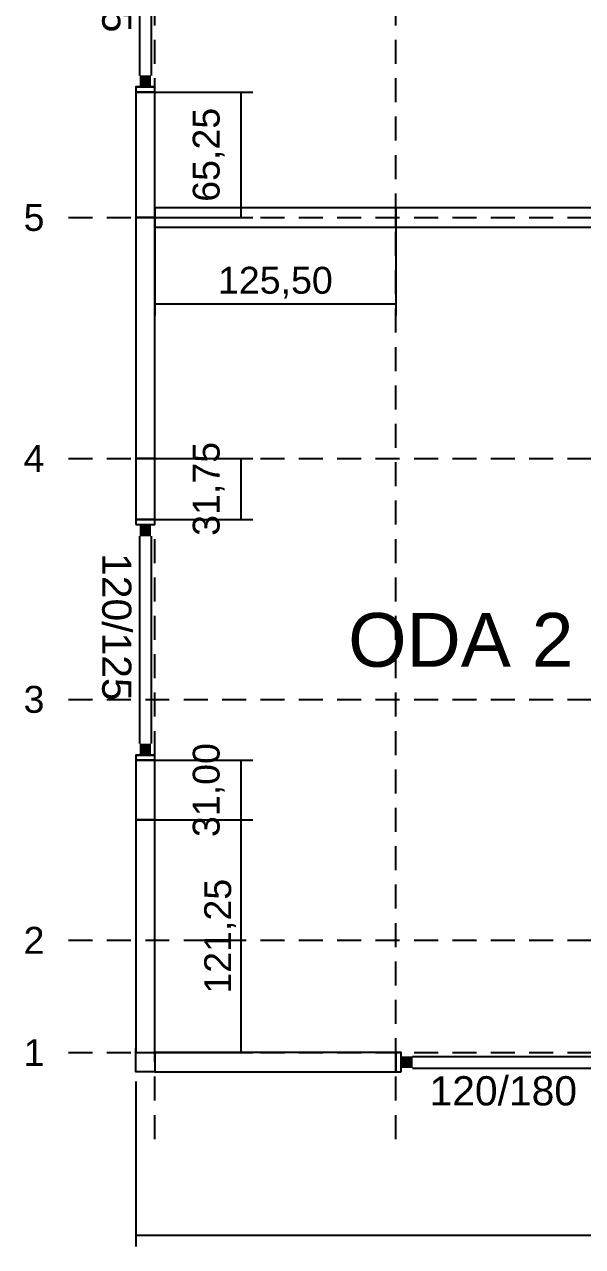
# Model space of a CAD drawing. Header units: centimetres. Extents: x -71 to 5571, y -2315 to 960.
# Drawn here: x 1042 to 1333, y -91 to 546 of the extents above; entities that cross this region are included whole.
import ezdxf
from ezdxf.enums import TextEntityAlignment as Align

# ---------------------------------------------------------------- set-up
doc = ezdxf.new("R2010")
doc.units = ezdxf.units.CM
doc.linetypes.add('AKS_SEYREK', pattern=[20, 12.5, -7.5])
for name, color, linetype in [('AKS', 8, 'AKS_SEYREK'), ('AKS_YAZI', 8, 'Continuous'), ('DIS_DUVAR_100', 7, 'Continuous'), ('IC_DUVAR_100', 7, 'Continuous'), ('KOSE_PROFIL_100', 1, 'Continuous'), ('ODA_ADLARI', 7, 'Continuous'), ('OLCULER', 7, 'Continuous'), ('OZEL_PANEL_OLCU_CM', 3, 'Continuous'), ('PENCERE', 10, 'Continuous')]:
    doc.layers.add(name, color=color, linetype=linetype)
doc.styles.add('ARIAL_TR', font='arial.ttf')
doc.dimstyles.new('PORTMAN', dxfattribs={"dimtxt": 14, "dimasz": 9, "dimexe": 6, "dimexo": 5, "dimgap": 4, "dimtad": 1, "dimzin": 0, "dimtxsty": 'ARIAL_TR', "dimblk": 'ARCHTICK', "dimcen": 2.5, "dimazin": 3, "dimtfac": 0.5, "dimtmove": 2, "dimatfit": 3})

# ---------------------------------------------------------------- blocks, each defined once
blk = doc.blocks.new("100'LÜK 125'LİK PANO")
blk.add_lwpolyline([(0, 0), (10, 0), (10, 125.5), (0, 125.5)], close=True)
blk = doc.blocks.new('kaynak-pencere-120180')
at = {"layer": 'PENCERE', "color": 1}
for p, q in [((53839.87, 6703.82), (53839.87, 6713.82)), ((53845.87, 6711.82), (53953.87, 6711.82)), ((53959.87, 6703.82), (53959.87, 6713.82)), ((53845.87, 6705.82), (53953.87, 6705.82))]:
    blk.add_line(p, q, dxfattribs=at)
for points in [[(53839.87, 6705.82), (53845.87, 6705.82), (53839.87, 6711.82), (53845.87, 6711.82)], [(53959.87, 6705.82), (53953.87, 6705.82), (53959.87, 6711.82), (53953.87, 6711.82)]]:
    blk.add_solid(points, dxfattribs=at)
at = {"layer": 'PENCERE', "color": 0, "lineweight": 25, "style": 'ARIAL_TR'}
blk.add_text('120/180', height=15.217, dxfattribs=at).set_placement((53854.7, 6686.34))
blk = doc.blocks.new('BOM_P02_PENCERE_1200x1800')
at = {"layer": 'PENCERE'}
blk.add_blockref('kaynak-pencere-120180', (0, 0), dxfattribs=at)
blk = doc.blocks.new("100'LÜK 125'LİK (120x180) PENCERELİ PANO")
for points in [[(0, 122.75), (10, 122.75), (10, 125.5), (0, 125.5)], [(0, 0), (10, 0), (10, 2.75), (0, 2.75)]]:
    blk.add_lwpolyline(points, close=True)
at = {"layer": 'PENCERE', "rotation": 270}
blk.add_blockref('BOM_P02_PENCERE_1200x1800', (-6703.823, 53962.624), dxfattribs=at)
blk = doc.blocks.new("100'LÜK 121.25'LİK PANO")
blk.add_lwpolyline([(0, 0), (10, 0), (10, 121.25), (0, 121.25)], close=True)
blk = doc.blocks.new("100'LÜK 31'LİK PANO")
blk.add_lwpolyline([(0, 0), (10, 0), (10, 31), (0, 31)], close=True)
blk = doc.blocks.new('kaynak-pencere-120x125')
at = {"layer": 'PENCERE', "color": 1}
for p, q in [((53387.01, 8192.86), (53397.01, 8192.86)), ((53389.01, 8186.86), (53389.01, 8078.86)), ((53395.01, 8186.86), (53395.01, 8078.86)), ((53387.01, 8072.86), (53397.01, 8072.86))]:
    blk.add_line(p, q, dxfattribs=at)
for points in [[(53389.01, 8192.86), (53389.01, 8186.86), (53395.01, 8192.86), (53395.01, 8186.86)], [(53389.01, 8072.86), (53389.01, 8078.86), (53395.01, 8072.86), (53395.01, 8078.86)]]:
    blk.add_solid(points, dxfattribs=at)
at = {"layer": 'PENCERE', "color": 0, "lineweight": 25, "style": 'ARIAL_TR'}
blk.add_text('120/125', height=15.217, rotation=270, dxfattribs=at).set_placement((53369.52, 8178.03))
blk = doc.blocks.new('BOM_P05_PENCERE_1200x1250')
at = {"layer": 'PENCERE'}
blk.add_blockref('kaynak-pencere-120x125', (0, 0), dxfattribs=at)
blk = doc.blocks.new("100'LÜK 125'LİK (120x125) PENCERELİ PANO")
for points in [[(0, 122.75), (10, 122.75), (10, 125.5), (0, 125.5)], [(0, 0), (10, 0), (10, 2.75), (0, 2.75)]]:
    blk.add_lwpolyline(points, close=True)
at = {"layer": 'PENCERE'}
blk.add_blockref('BOM_P05_PENCERE_1200x1250', (-53387.006, -8070.111), dxfattribs=at)
blk = doc.blocks.new("100'LÜK 31.75'LİK PANO")
blk.add_lwpolyline([(0, 0), (10, 0), (10, 31.75), (0, 31.75)], close=True)
blk = doc.blocks.new("100'LÜK 65.25'LİK PANO")
blk.add_lwpolyline([(0, 0), (10, 0), (10, 65.25), (0, 65.25)], close=True)
blk = doc.blocks.new('*D36')
at = {"color": 0}
for p, q in [((1100, -5), (1100, -91)), ((1863, -5), (1863, -91)), ((1100, -85), (1863, -85))]:
    blk.add_line(p, q, dxfattribs=at)
at = {"layer": 'Defpoints'}
for p in [(1100, 0), (1863, 0), (1100, -85)]:
    blk.add_point(p, dxfattribs=at)
at = {"layer": 'OLCULER', "color": 0, "insert": (1481.5, -74), "char_height": 14, "attachment_point": 5, "style": 'ARIAL_TR'}
blk.add_mtext('763,00', dxfattribs=at)
blk = doc.blocks.new('_ARCHTICK')
blk = doc.blocks.new('*D51')
at = {"color": 0}
for p, q in [((1110, 445), (1110, 394)), ((1235.5, 445), (1235.5, 394)), ((1110, 400), (1235.5, 400))]:
    blk.add_line(p, q, dxfattribs=at)
at = {"layer": 'Defpoints'}
for p in [(1110, 450), (1235.5, 450), (1110, 400)]:
    blk.add_point(p, dxfattribs=at)
at = {"layer": 'OZEL_PANEL_OLCU_CM', "color": 0, "insert": (1172.75, 411), "char_height": 14, "attachment_point": 5, "style": 'ARIAL_TR'}
blk.add_mtext('125,50', dxfattribs=at)
blk = doc.blocks.new('*D62')
at = {"color": 0}
for p, q in [((1105, 131.25), (1161, 131.25)), ((1155, 10), (1155, 131.25)), ((1105, 10), (1161, 10))]:
    blk.add_line(p, q, dxfattribs=at)
at = {"layer": 'Defpoints'}
for p in [(1100, 131.25), (1100, 10), (1155, 10)]:
    blk.add_point(p, dxfattribs=at)
at = {"layer": 'OZEL_PANEL_OLCU_CM', "color": 0, "insert": (1144, 70.625), "char_height": 14, "attachment_point": 5, "rotation": 90, "style": 'ARIAL_TR'}
blk.add_mtext('121,25', dxfattribs=at)
blk = doc.blocks.new('*D63')
at = {"color": 0}
for p, q in [((1105, 162.25), (1161, 162.25)), ((1155, 131.25), (1155, 162.25)), ((1105, 131.25), (1161, 131.25))]:
    blk.add_line(p, q, dxfattribs=at)
at = {"layer": 'Defpoints'}
for p in [(1100, 162.25), (1100, 131.25), (1155, 131.25)]:
    blk.add_point(p, dxfattribs=at)
at = {"layer": 'OZEL_PANEL_OLCU_CM', "color": 0, "insert": (1138, 146.75), "char_height": 14, "attachment_point": 5, "rotation": 90, "style": 'ARIAL_TR'}
blk.add_mtext('31,00', dxfattribs=at)
blk = doc.blocks.new('*D64')
at = {"color": 0}
for p, q in [((1105, 319.5), (1161, 319.5)), ((1155, 287.75), (1155, 319.5)), ((1105, 287.75), (1161, 287.75))]:
    blk.add_line(p, q, dxfattribs=at)
at = {"layer": 'Defpoints'}
for p in [(1100, 319.5), (1100, 287.75), (1155, 287.75)]:
    blk.add_point(p, dxfattribs=at)
at = {"layer": 'OZEL_PANEL_OLCU_CM', "color": 0, "insert": (1138, 303.625), "char_height": 14, "attachment_point": 5, "rotation": 90, "style": 'ARIAL_TR'}
blk.add_mtext('31,75', dxfattribs=at)
blk = doc.blocks.new('*D65')
at = {"color": 0}
for p, q in [((1105, 510.25), (1161, 510.25)), ((1155, 445), (1155, 510.25)), ((1105, 445), (1161, 445))]:
    blk.add_line(p, q, dxfattribs=at)
at = {"layer": 'Defpoints'}
for p in [(1100, 510.25), (1100, 445), (1155, 445)]:
    blk.add_point(p, dxfattribs=at)
at = {"layer": 'OZEL_PANEL_OLCU_CM', "color": 0, "insert": (1138, 477.625), "char_height": 14, "attachment_point": 5, "rotation": 90, "style": 'ARIAL_TR'}
blk.add_mtext('65,25', dxfattribs=at)
blk = doc.blocks.new('100X100 DIŞ KÖŞE DİREĞİ')
at = {"color": 1}
for p, q in [((10, 12.5), (12.5, 12.5)), ((0, 2.5), (0, 0)), ((10, 2.5), (10, 0)), ((10, 2.5), (12.5, 2.5))]:
    blk.add_line(p, q, dxfattribs=at)
blk.add_lwpolyline([(0, 2.5), (10, 2.5), (10, 12.5), (0, 12.5)], close=True, dxfattribs=at)

msp = doc.modelspace()

# ---------------------------------------------------------------- linework, layer by layer
at = {"layer": 'AKS'}
for p, q in [((1110, -35), (1110, 747)), ((1235.5, -35), (1235.5, 747)), ((1065, 445), (1898, 445)), ((1065, 319.5), (1898, 319.5)), ((1065, 194), (1898, 194)), ((1065, 68.5), (1898, 68.5)), ((1065, 10), (1898, 10))]:
    msp.add_line(p, q, dxfattribs=at)

# ---------------------------------------------------------------- block references
at = {"layer": 'DIS_DUVAR_100'}
for name, p in [("100'LÜK 125'LİK (120x125) PENCERELİ PANO", (1100, 510.25)), ("100'LÜK 65.25'LİK PANO", (1100, 445)), ("100'LÜK 125'LİK PANO", (1100, 319.5)), ("100'LÜK 31.75'LİK PANO", (1100, 287.75)), ("100'LÜK 125'LİK (120x125) PENCERELİ PANO", (1100, 162.25)), ("100'LÜK 31'LİK PANO", (1100, 131.25)), ("100'LÜK 121.25'LİK PANO", (1100, 10))]:
    msp.add_blockref(name, p, dxfattribs=at)
for name, p, rotation in [("100'LÜK 125'LİK PANO", (1110, 10), 270), ("100'LÜK 125'LİK (120x180) PENCERELİ PANO", (1361, 0), 90)]:
    msp.add_blockref(name, p, dxfattribs=dict(at, rotation=rotation))
at = {"layer": 'IC_DUVAR_100', "rotation": 270}
for p in [(1110, 450), (1235.5, 450)]:
    msp.add_blockref("100'LÜK 125'LİK PANO", p, dxfattribs=at)
at = {"layer": 'KOSE_PROFIL_100', "yscale": -1}
msp.add_blockref('100X100 DIŞ KÖŞE DİREĞİ', (1100, 12.5), dxfattribs=at)

# ---------------------------------------------------------------- texts
at = {"layer": 'AKS_YAZI', "style": 'ARIAL_TR'}
for s, p in [('5', (1047, 445)), ('4', (1047, 319.5)), ('3', (1047, 194)), ('2', (1047, 68.5)), ('1', (1047, 10))]:
    msp.add_text(s, height=14, dxfattribs=at).set_placement(p, align=Align.MIDDLE_CENTER)
at = {"layer": 'ODA_ADLARI', "style": 'ARIAL_TR'}
msp.add_text('ODA 2', height=28, dxfattribs=at).set_placement((1269.375, 225), align=Align.MIDDLE_CENTER)

# ---------------------------------------------------------------- dimensions: what is measured, and where the dimension line sits
at = {"layer": 'OLCULER'}
dim = msp.add_linear_dim(base=(1100, -85), p1=(1100, 0), p2=(1863, 0), dimstyle='PORTMAN', dxfattribs=at)
dim.commit()
dim.dimension.update_dxf_attribs({"geometry": '*D36', "text_midpoint": (1481.5, -74)})
at = {"layer": 'OZEL_PANEL_OLCU_CM'}
for base, p1, p2, picture, middle in [((1155, 445), (1100, 445), (1100, 510.25), '*D65', (1138, 477.625)), ((1155, 287.75), (1100, 287.75), (1100, 319.5), '*D64', (1138, 303.625)), ((1155, 131.25), (1100, 131.25), (1100, 162.25), '*D63', (1138, 146.75)), ((1155, 10), (1100, 10), (1100, 131.25), '*D62', (1144, 70.625))]:
    dim = msp.add_linear_dim(base=base, p1=p1, p2=p2, angle=90, dimstyle='PORTMAN', dxfattribs=at)
    dim.commit()
    dim.dimension.update_dxf_attribs({"geometry": picture, "text_midpoint": middle})
dim = msp.add_linear_dim(base=(1110, 400), p1=(1110, 450), p2=(1235.5, 450), dimstyle='PORTMAN', dxfattribs=at)
dim.commit()
dim.dimension.update_dxf_attribs({"geometry": '*D51', "text_midpoint": (1172.75, 411)})

doc.saveas('drawing.dxf')
